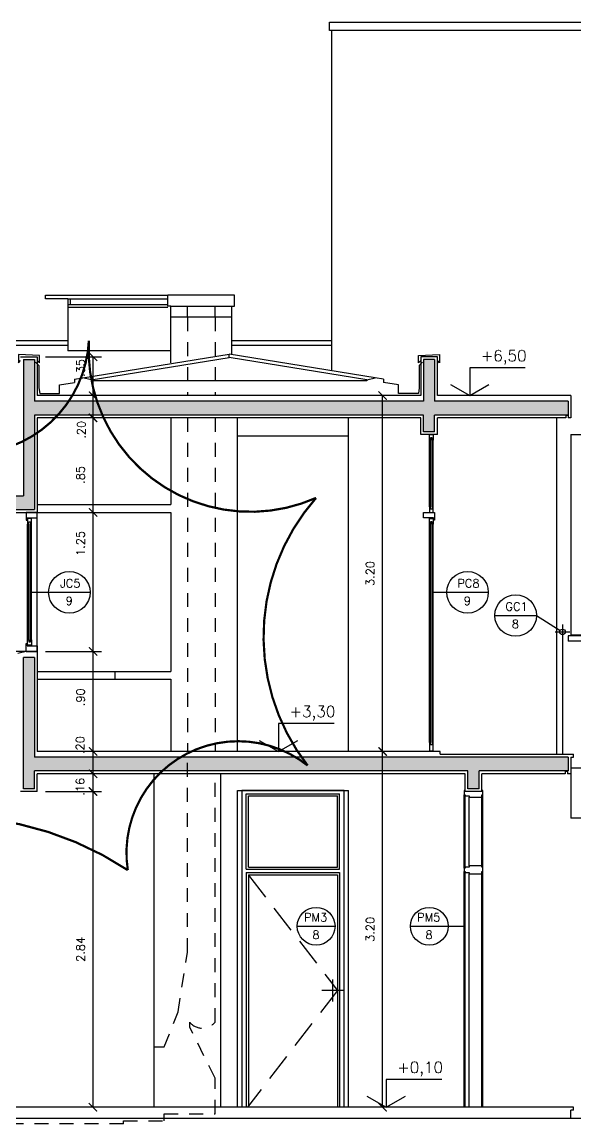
# Model space of a CAD drawing. Header units: millimetres. Extents: x 128 to 761, y 122 to 191.
# Drawn here: x 401.05 to 406.03, y 124.03 to 133.94 of the extents above; entities that cross this region are included whole.
import ezdxf

# ---------------------------------------------------------------- set-up
doc = ezdxf.new("R2010")
doc.units = ezdxf.units.MM
doc.linetypes.add('DASHDOT', pattern=[1, 0.5, -0.25, 0, -0.25])
doc.linetypes.add('HIDDEN', pattern=[0.375, 0.25, -0.125])
for name, color, linetype in [('ALV', 5, 'Continuous'), ('CAIX', 2, 'Continuous'), ('CAIXN', 7, 'Continuous'), ('COTAS', 1, 'Continuous'), ('LPROJ', 7, 'HIDDEN'), ('LVISTA', 1, 'Continuous'), ('LVISTA01', 8, 'Continuous'), ('LVISTA02', 1, 'Continuous'), ('LVISTA03', 4, 'Continuous'), ('NOTAS', 2, 'Continuous'), ('REVEST', 2, 'Continuous'), ('SOLID', 8, 'Continuous')]:
    doc.layers.add(name, color=color, linetype=linetype)
doc.styles.add('60-50', font='romans.shx', dxfattribs={"height": 0.075})
doc.styles.add('80-50', font='romans.shx', dxfattribs={"height": 0.1})
doc.dimstyles.new('50', dxfattribs={"dimtxt": 0.1, "dimasz": 2.5, "dimexe": 1.25, "dimexo": 0.625, "dimgap": 0.075, "dimtad": 1, "dimzin": 0, "dimdsep": 46, "dimtxsty": '60-50', "dimcen": 2.5, "dimclrt": 3, "dimadec": 0, "dimazin": 0, "dimtfac": 1, "dimtmove": 0, "dimatfit": 3, "dimfxl": 1, "dimarcsym": 0})

# ---------------------------------------------------------------- blocks, each defined once
blk = doc.blocks.new('_ARCHTICK')
at = {"color": 0, "linetype": 'ByBlock', "const_width": 0.15}
blk.add_lwpolyline([(-0.5, -0.5), (0.5, 0.5)], dxfattribs=at)
blk = doc.blocks.new('*D415')
at = {"layer": 'COTAS', "color": 0, "lineweight": -2}
for p, q in [((401.2633, 127.0152), (401.7647, 127.0152)), ((401.6897, 124.1752), (401.6897, 127.0152))]:
    blk.add_line(p, q, dxfattribs=at)
at = {"layer": 'DEFPOINTS', "color": 0}
for p in [(401.1883, 127.0152), (401.6897, 127.0152), (401.6897, 124.1752)]:
    blk.add_point(p, dxfattribs=at)
at = {"layer": 'COTAS', "color": 0, "lineweight": -2, "xscale": 0.075, "yscale": 0.075, "zscale": 0.075}
for p, rotation in [((401.6897, 127.0152), 90), ((401.6897, 124.1752), 270)]:
    blk.add_blockref('_ARCHTICK', p, dxfattribs=dict(at, rotation=rotation))
at = {"layer": 'COTAS', "color": 3, "insert": (401.5772, 125.5952), "char_height": 0.075, "attachment_point": 5, "rotation": 90, "style": '60-50'}
blk.add_mtext('2.84', dxfattribs=at)
blk = doc.blocks.new('*D416')
at = {"layer": 'COTAS', "color": 0, "lineweight": -2}
blk.add_line((401.6897, 127.0152), (401.6897, 127.1752), dxfattribs=at)
at = {"layer": 'DEFPOINTS', "color": 0}
for p in [(401.6897, 127.1752), (401.6897, 127.1752), (401.1883, 127.0152)]:
    blk.add_point(p, dxfattribs=at)
at = {"layer": 'COTAS', "color": 0, "lineweight": -2, "xscale": 0.075, "yscale": 0.075, "zscale": 0.075}
for p, rotation in [((401.6897, 127.1752), 90), ((401.6897, 127.0152), 270)]:
    blk.add_blockref('_ARCHTICK', p, dxfattribs=dict(at, rotation=rotation))
at = {"layer": 'COTAS', "color": 3, "insert": (401.5736, 127.0573), "char_height": 0.075, "attachment_point": 5, "rotation": 90, "style": '60-50'}
blk.add_mtext('.16', dxfattribs=at)
blk = doc.blocks.new('*D417')
at = {"layer": 'COTAS', "color": 0, "lineweight": -2}
blk.add_line((401.6897, 127.1752), (401.6897, 127.3752), dxfattribs=at)
at = {"layer": 'DEFPOINTS', "color": 0}
for p in [(401.6897, 127.3752), (401.6897, 127.3752), (401.6897, 127.1752)]:
    blk.add_point(p, dxfattribs=at)
at = {"layer": 'COTAS', "color": 0, "lineweight": -2, "xscale": 0.075, "yscale": 0.075, "zscale": 0.075}
for p, rotation in [((401.6897, 127.3752), 90), ((401.6897, 127.1752), 270)]:
    blk.add_blockref('_ARCHTICK', p, dxfattribs=dict(at, rotation=rotation))
at = {"layer": 'COTAS', "color": 3, "insert": (401.5736, 127.4324), "char_height": 0.075, "attachment_point": 5, "rotation": 90, "style": '60-50'}
blk.add_mtext('.20', dxfattribs=at)
blk = doc.blocks.new('*D418')
at = {"layer": 'COTAS', "color": 0, "lineweight": -2}
for p, q in [((401.2633, 128.2752), (401.7647, 128.2752)), ((401.6897, 127.3752), (401.6897, 128.2752))]:
    blk.add_line(p, q, dxfattribs=at)
at = {"layer": 'DEFPOINTS', "color": 0}
for p in [(401.1883, 128.2752), (401.6897, 128.2752), (401.6897, 127.3752)]:
    blk.add_point(p, dxfattribs=at)
at = {"layer": 'COTAS', "color": 0, "lineweight": -2, "xscale": 0.075, "yscale": 0.075, "zscale": 0.075}
for p, rotation in [((401.6897, 128.2752), 90), ((401.6897, 127.3752), 270)]:
    blk.add_blockref('_ARCHTICK', p, dxfattribs=dict(at, rotation=rotation))
at = {"layer": 'COTAS', "color": 3, "insert": (401.5772, 127.8628), "char_height": 0.075, "attachment_point": 5, "rotation": 90, "style": '60-50'}
blk.add_mtext('.90', dxfattribs=at)
blk = doc.blocks.new('*D419')
at = {"layer": 'COTAS', "color": 0, "lineweight": -2}
blk.add_line((401.6897, 128.2752), (401.6897, 129.5252), dxfattribs=at)
at = {"layer": 'DEFPOINTS', "color": 0}
for p in [(401.6897, 129.5252), (401.6897, 129.5252), (401.1883, 128.2752)]:
    blk.add_point(p, dxfattribs=at)
at = {"layer": 'COTAS', "color": 0, "lineweight": -2, "xscale": 0.075, "yscale": 0.075, "zscale": 0.075}
for p, rotation in [((401.6897, 129.5252), 90), ((401.6897, 128.2752), 270)]:
    blk.add_blockref('_ARCHTICK', p, dxfattribs=dict(at, rotation=rotation))
at = {"layer": 'COTAS', "color": 3, "insert": (401.5772, 129.246), "char_height": 0.075, "attachment_point": 5, "rotation": 90, "style": '60-50'}
blk.add_mtext('1.25', dxfattribs=at)
blk = doc.blocks.new('*D420')
at = {"layer": 'COTAS', "color": 0, "lineweight": -2}
blk.add_line((401.6897, 129.5252), (401.6897, 130.3752), dxfattribs=at)
at = {"layer": 'DEFPOINTS', "color": 0}
for p in [(401.6897, 130.3752), (401.6897, 130.3752), (401.6897, 129.5252)]:
    blk.add_point(p, dxfattribs=at)
at = {"layer": 'COTAS', "color": 0, "lineweight": -2, "xscale": 0.075, "yscale": 0.075, "zscale": 0.075}
for p, rotation in [((401.6897, 130.3752), 90), ((401.6897, 129.5252), 270)]:
    blk.add_blockref('_ARCHTICK', p, dxfattribs=dict(at, rotation=rotation))
at = {"layer": 'COTAS', "color": 3, "insert": (401.5772, 129.8618), "char_height": 0.075, "attachment_point": 5, "rotation": 90, "style": '60-50'}
blk.add_mtext('.85', dxfattribs=at)
blk = doc.blocks.new('*D421')
at = {"layer": 'COTAS', "color": 0, "lineweight": -2}
blk.add_line((401.6897, 130.3752), (401.6897, 130.5752), dxfattribs=at)
at = {"layer": 'DEFPOINTS', "color": 0}
for p in [(401.6897, 130.5752), (401.6897, 130.5752), (401.6897, 130.3752)]:
    blk.add_point(p, dxfattribs=at)
at = {"layer": 'COTAS', "color": 0, "lineweight": -2, "xscale": 0.075, "yscale": 0.075, "zscale": 0.075}
for p, rotation in [((401.6897, 130.5752), 90), ((401.6897, 130.3752), 270)]:
    blk.add_blockref('_ARCHTICK', p, dxfattribs=dict(at, rotation=rotation))
at = {"layer": 'COTAS', "color": 3, "insert": (401.5841, 130.2676), "char_height": 0.075, "attachment_point": 5, "rotation": 90, "style": '60-50'}
blk.add_mtext('.20', dxfattribs=at)
blk = doc.blocks.new('*D422')
at = {"layer": 'COTAS', "color": 0, "lineweight": -2}
for p, q in [((401.2633, 130.9252), (401.7647, 130.9252)), ((401.6897, 130.5752), (401.6897, 130.9252))]:
    blk.add_line(p, q, dxfattribs=at)
at = {"layer": 'DEFPOINTS', "color": 0}
for p in [(401.1883, 130.9252), (401.6897, 130.9252), (401.6897, 130.5752)]:
    blk.add_point(p, dxfattribs=at)
at = {"layer": 'COTAS', "color": 0, "lineweight": -2, "xscale": 0.075, "yscale": 0.075, "zscale": 0.075}
for p, rotation in [((401.6897, 130.9252), 90), ((401.6897, 130.5752), 270)]:
    blk.add_blockref('_ARCHTICK', p, dxfattribs=dict(at, rotation=rotation))
at = {"layer": 'COTAS', "color": 3, "insert": (401.5772, 130.8242), "char_height": 0.075, "attachment_point": 5, "rotation": 90, "style": '60-50'}
blk.add_mtext('.35', dxfattribs=at)
blk = doc.blocks.new('*D423')
at = {"layer": 'COTAS', "color": 0, "lineweight": -2}
blk.add_line((404.2955, 124.1752), (404.2955, 127.3752), dxfattribs=at)
at = {"layer": 'DEFPOINTS', "color": 0}
for p in [(404.2955, 127.3752), (404.2955, 127.3752), (404.2955, 124.1752)]:
    blk.add_point(p, dxfattribs=at)
at = {"layer": 'COTAS', "color": 0, "lineweight": -2, "xscale": 0.075, "yscale": 0.075, "zscale": 0.075}
for p, rotation in [((404.2955, 127.3752), 90), ((404.2955, 124.1752), 270)]:
    blk.add_blockref('_ARCHTICK', p, dxfattribs=dict(at, rotation=rotation))
at = {"layer": 'COTAS', "color": 3, "insert": (404.183, 125.7752), "char_height": 0.075, "attachment_point": 5, "rotation": 90, "style": '60-50'}
blk.add_mtext('3.20', dxfattribs=at)
blk = doc.blocks.new('*D424')
at = {"layer": 'COTAS', "color": 0, "lineweight": -2}
blk.add_line((404.2955, 127.3752), (404.2955, 130.5752), dxfattribs=at)
at = {"layer": 'DEFPOINTS', "color": 0}
for p in [(404.2955, 130.5752), (404.2955, 130.5752), (404.2955, 127.3752)]:
    blk.add_point(p, dxfattribs=at)
at = {"layer": 'COTAS', "color": 0, "lineweight": -2, "xscale": 0.075, "yscale": 0.075, "zscale": 0.075}
for p, rotation in [((404.2955, 130.5752), 90), ((404.2955, 127.3752), 270)]:
    blk.add_blockref('_ARCHTICK', p, dxfattribs=dict(at, rotation=rotation))
at = {"layer": 'COTAS', "color": 3, "insert": (404.183, 128.9752), "char_height": 0.075, "attachment_point": 5, "rotation": 90, "style": '60-50'}
blk.add_mtext('3.20', dxfattribs=at)

msp = doc.modelspace()

# ---------------------------------------------------------------- hatches: boundary and pattern name
at = {"layer": 'SOLID'}
h = msp.add_hatch(color=256, dxfattribs=at)
h.paths.add_polyline_path([(401.1633, 129.5502), (401.1633, 130.4002), (404.6633, 130.4002), (404.6633, 130.2502), (404.7633, 130.2502), (404.7633, 130.4002), (405.9633, 130.4002), (405.9633, 130.5252), (404.7633, 130.5252), (404.7633, 130.9002), (404.6633, 130.9002), (404.6633, 130.5252), (401.1633, 130.5252), (401.1633, 130.9002), (401.0633, 130.9002), (401.0633, 129.6752), (395.1633, 129.6752), (395.1633, 129.8813), (395.0633, 129.8813), (395.0633, 129.6752), (393.5633, 129.6752), (393.5633, 129.8813), (393.4633, 129.8813), (393.4633, 129.6752), (392.4633, 129.6752), (392.4633, 129.5502)])
h.paths.add_polyline_path([(395.1633, 127.0402), (395.1633, 127.3728), (395.0633, 127.3728), (395.0633, 127.1652), (393.5633, 127.1652), (393.5633, 127.3806), (393.4633, 127.3806), (393.4633, 127.0402)])
h.paths.add_polyline_path([(405.9633, 127.3252), (401.1633, 127.3252), (401.1633, 128.2199), (401.0633, 128.2199), (401.0633, 127.0402), (401.1633, 127.0402), (401.1633, 127.2002), (405.0633, 127.2002), (405.0633, 127.0402), (405.1633, 127.0402), (405.1633, 127.2002), (405.9633, 127.2002)])

# ---------------------------------------------------------------- linework, layer by layer
at = {"layer": 'ALV'}
for p, q in [((401.0633, 130.9002), (401.1633, 130.9002)), ((401.0633, 130.9002), (401.0633, 129.6752)), ((401.1633, 130.9002), (401.1633, 130.5252)), ((404.6633, 130.9002), (404.6633, 130.5252)), ((404.7633, 130.9002), (404.6633, 130.9002)), ((404.7633, 130.9002), (404.7633, 130.5252)), ((404.6633, 130.5252), (401.1633, 130.5252)), ((405.9633, 130.5252), (404.7633, 130.5252)), ((405.9633, 130.5252), (405.9633, 130.4002)), ((401.1633, 130.4002), (401.1633, 129.5502)), ((404.6633, 130.4002), (401.1633, 130.4002)), ((404.6633, 130.2502), (404.6633, 130.4002)), ((405.9633, 130.4002), (404.7633, 130.4002)), ((404.7633, 130.2502), (404.7633, 130.4002)), ((404.7633, 130.2502), (404.6633, 130.2502)), ((395.1633, 129.6752), (401.0633, 129.6752)), ((392.4633, 129.5502), (401.1633, 129.5502)), ((401.0633, 127.0402), (401.0633, 128.2199)), ((401.1633, 128.2199), (401.0633, 128.2199)), ((401.1633, 128.2199), (401.1633, 127.3252)), ((405.9633, 127.3252), (401.1633, 127.3252)), ((405.9633, 127.3252), (405.9633, 127.2002)), ((401.1633, 127.0402), (401.1633, 127.2002)), ((405.0633, 127.2002), (401.1633, 127.2002)), ((405.0633, 127.0402), (405.0633, 127.2002)), ((405.9633, 127.2002), (405.1633, 127.2002)), ((405.1633, 127.0402), (405.1633, 127.2002)), ((401.1633, 127.0402), (401.0633, 127.0402)), ((405.1633, 127.0402), (405.0633, 127.0402))]:
    msp.add_line(p, q, dxfattribs=at)
at = {"layer": 'CAIX', "color": 1}
for p, q in [((404.7158, 129.5752), (404.7158, 130.1752)), ((404.7508, 129.5752), (404.7508, 130.1752)), ((401.1008, 128.3803), (401.1008, 129.4192)), ((401.1358, 128.3803), (401.1358, 129.4192)), ((404.7158, 127.4552), (404.7158, 129.4192)), ((404.7508, 127.4552), (404.7508, 129.4192))]:
    msp.add_line(p, q, dxfattribs=at)
at = {"layer": 'CAIX'}
for p, q in [((404.7258, 129.5752), (404.7258, 130.1752)), ((404.7408, 129.5752), (404.7408, 130.1752)), ((401.1108, 128.3803), (401.1108, 129.4192)), ((401.1258, 128.3803), (401.1258, 129.4192)), ((404.7258, 127.4552), (404.7258, 129.4192)), ((404.7408, 127.4552), (404.7408, 129.4192)), ((405.9633, 128.4502), (405.9633, 128.4502)), ((405.0383, 126.3352), (405.0383, 126.9752)), ((405.0733, 126.3452), (405.0733, 126.9652)), ((405.0383, 124.1752), (405.0383, 126.2852)), ((405.0733, 124.1752), (405.0733, 126.2752))]:
    msp.add_line(p, q, dxfattribs=at)
for points in [[(401.1883, 130.8902), (401.2083, 130.8702), (401.2083, 130.9352), (401.0183, 130.9452), (401.0183, 130.8702), (401.0383, 130.8902)], [(404.6383, 130.8902), (404.6183, 130.8702), (404.6183, 130.9352), (404.8083, 130.9452), (404.8083, 130.8702), (404.7883, 130.8902)], [(401.1723, 130.8765), (401.2023, 130.8465), (401.2023, 130.6446), (401.2099, 130.5952)], [(404.6544, 130.8765), (404.6244, 130.8465), (404.6244, 130.6446), (404.6168, 130.5952)], [(405.0383, 127.0252), (405.0283, 127.0252), (405.0283, 126.9852), (405.0383, 126.9852), (405.0383, 126.9752), (405.0733, 126.9752), (405.0733, 126.9652), (405.1883, 126.9652), (405.1883, 126.9852), (405.1983, 126.9852), (405.1983, 127.0252), (405.1883, 127.0252)]]:
    msp.add_lwpolyline(points, dxfattribs=at)
for points in [[(404.7508, 130.2252), (404.7508, 130.1752), (404.7408, 130.1752), (404.7408, 130.1952), (404.7258, 130.1952), (404.7258, 130.1752), (404.7158, 130.1752), (404.7158, 130.2252)], [(401.0883, 129.5252), (401.0883, 129.4552), (401.0983, 129.4552), (401.0983, 129.4752), (401.1883, 129.4752), (401.1883, 129.5252)], [(404.7633, 129.5252), (404.7633, 129.4552), (404.7533, 129.4552), (404.7533, 129.4752), (404.6633, 129.4752), (404.6633, 129.5252)], [(404.7508, 129.5252), (404.7508, 129.5752), (404.7408, 129.5752), (404.7408, 129.5552), (404.7258, 129.5552), (404.7258, 129.5752), (404.7158, 129.5752), (404.7158, 129.5252)], [(401.1008, 129.4692), (401.1008, 129.4192), (401.1108, 129.4192), (401.1108, 129.4392), (401.1258, 129.4392), (401.1258, 129.4192), (401.1358, 129.4192), (401.1358, 129.4692)], [(404.7508, 129.4692), (404.7508, 129.4192), (404.7408, 129.4192), (404.7408, 129.4392), (404.7258, 129.4392), (404.7258, 129.4192), (404.7158, 129.4192), (404.7158, 129.4692)], [(401.0883, 128.2752), (401.0883, 128.3452), (401.0983, 128.3452), (401.0983, 128.3252), (401.1883, 128.3252), (401.1883, 128.2752)], [(401.1008, 128.3303), (401.1008, 128.3803), (401.1108, 128.3803), (401.1108, 128.3603), (401.1258, 128.3603), (401.1258, 128.3803), (401.1358, 128.3803), (401.1358, 128.3303)], [(404.7508, 127.3821), (404.7508, 127.4552), (404.7408, 127.4552), (404.7408, 127.4352), (404.7258, 127.4352), (404.7258, 127.4552), (404.7158, 127.4552), (404.7158, 127.3821)], [(405.0733, 126.3352), (405.0383, 126.3352), (405.0383, 126.3252), (405.0283, 126.3252), (405.0283, 126.2952), (405.0383, 126.2952), (405.0383, 126.2852), (405.0733, 126.2852), (405.0733, 126.2752), (405.1883, 126.2752), (405.1883, 126.2952), (405.1983, 126.2952), (405.1983, 126.3352), (405.1883, 126.3352), (405.1883, 126.3452), (405.0733, 126.3452)]]:
    msp.add_lwpolyline(points, close=True, dxfattribs=at)
at = {"layer": 'CAIXN', "color": 8, "ltscale": 0.5}
for p, q in [((401.1258, 128.8066), (401.664, 128.8066)), ((404.7408, 128.8066), (405.2462, 128.8066)), ((405.3053, 128.598), (405.6793, 128.598)), ((405.6793, 128.598), (405.8922, 128.4635)), ((403.5269, 125.8032), (403.8669, 125.8032)), ((404.5449, 125.8032), (405.0383, 125.8032))]:
    msp.add_line(p, q, dxfattribs=at)
for centre, radius in [((401.477, 128.8066), 0.187), ((405.0592, 128.8066), 0.187), ((405.4923, 128.598), 0.187), ((403.6969, 125.8032), 0.17), ((404.7149, 125.8032), 0.17)]:
    msp.add_circle(centre, radius, dxfattribs=at)
at = {"layer": 'LPROJ', "ltscale": 0.5}
for p, q in [((402.5383, 131.2802), (402.5383, 130.5752)), ((402.7883, 131.2802), (402.7883, 130.5752)), ((402.5383, 130.3752), (402.5383, 127.3752)), ((402.7883, 130.3752), (402.7883, 127.3752)), ((401.9633, 124.0252), (399.8383, 124.0252))]:
    msp.add_line(p, q, dxfattribs=at)
at = {"layer": 'LPROJ'}
for p, q in [((403.0883, 126.2622), (403.8883, 125.2252)), ((403.8883, 125.2252), (403.0783, 124.1752))]:
    msp.add_line(p, q, dxfattribs=at)
at = {"layer": 'LPROJ', "ltscale": 0.5}
msp.add_lwpolyline([(402.2383, 124.7189), (402.33, 124.7189), (402.4558, 125.0335), (402.5383, 125.5716), (402.5383, 127.3752)], dxfattribs=at)
msp.add_lwpolyline([(401.9633, 124.0252), (401.9633, 124.0527), (402.33, 124.0527), (402.33, 124.1168), (402.7883, 124.1168), (402.7883, 124.4377), (402.5592, 124.896), (402.5592, 124.9418), (402.5592, 124.9418, 0.486468), (402.7883, 124.9418), (402.7883, 124.9418), (402.7883, 127.1752)], format="xyb", dxfattribs=at)
at = {"layer": 'LVISTA', "color": 1}
for p, q in [((402.3633, 131.3802), (402.3633, 131.4802)), ((402.9633, 131.4802), (402.3633, 131.4802)), ((402.9633, 131.3802), (402.9633, 131.4802)), ((402.3883, 131.3802), (402.3633, 131.3802)), ((402.3883, 130.8709), (402.3883, 131.3802)), ((402.3883, 131.3802), (402.9633, 131.3802)), ((402.5383, 131.2802), (402.5383, 131.3802)), ((402.7883, 131.2802), (402.7883, 131.3802)), ((402.9383, 130.9441), (402.9383, 131.3802)), ((402.9383, 131.2802), (402.3883, 131.2802))]:
    msp.add_line(p, q, dxfattribs=at)
at = {"layer": 'LVISTA'}
for p, q in [((401.6737, 130.7162), (402.9133, 130.9178)), ((402.9133, 130.9178), (402.9133, 130.9482)), ((404.153, 130.7162), (402.9133, 130.9178))]:
    msp.add_line(p, q, dxfattribs=at)
at = {"layer": 'LVISTA', "color": 2}
for p, q in [((401.3883, 130.5952), (401.3883, 130.6727)), ((404.4383, 130.5952), (404.4383, 130.6727)), ((401.2099, 130.5952), (401.3883, 130.5952)), ((404.6168, 130.5952), (404.4383, 130.5952)), ((405.9883, 127.1752), (405.9883, 126.7752)), ((406.2883, 126.7752), (405.9883, 126.7752))]:
    msp.add_line(p, q, dxfattribs=at)
at = {"layer": 'LVISTA01'}
for p, q in [((401.2633, 131.4802), (402.3633, 131.4802)), ((401.2633, 131.4452), (401.2633, 131.4802)), ((401.4633, 131.4452), (401.2633, 131.4452)), ((401.4633, 131.4452), (401.4633, 130.9789)), ((401.4633, 131.4452), (402.3633, 131.4452)), ((401.4883, 131.3952), (401.4883, 131.4452)), ((401.4633, 131.3952), (402.3633, 131.3952)), ((401.4633, 131.3702), (402.3633, 131.3702)), ((401.4633, 131.0261), (395.987, 131.0261)), ((401.4633, 131.0687), (396.0368, 131.0687)), ((403.8383, 131.0687), (402.9383, 131.0687)), ((403.8383, 131.0261), (402.9383, 131.0261)), ((402.3883, 130.9789), (401.4633, 130.9789))]:
    msp.add_line(p, q, dxfattribs=at)
at = {"layer": 'LVISTA02'}
for p, q in [((407.1583, 133.8602), (403.8183, 133.8602)), ((402.3883, 130.3752), (402.3883, 129.5952)), ((405.9883, 130.2252), (406.9883, 130.2252)), ((405.9883, 130.2252), (405.9883, 128.4252)), ((402.9883, 130.2152), (403.9883, 130.2152)), ((401.1883, 129.5952), (402.3883, 129.5952)), ((401.1883, 129.5252), (402.3883, 129.5252)), ((402.3883, 129.5252), (402.3883, 128.0952)), ((405.9133, 128.5159), (405.9133, 127.3502)), ((407.0133, 128.4164), (405.9633, 128.4164)), ((405.9633, 128.4164), (405.9633, 128.3664)), ((407.0133, 128.3664), (405.9633, 128.3664)), ((405.9883, 128.4252), (406.9883, 128.4252)), ((401.0885, 128.2752), (395.1883, 128.2752)), ((401.8883, 128.0952), (402.3883, 128.0952)), ((401.8883, 128.0252), (402.3883, 128.0252)), ((402.3883, 128.0252), (402.3883, 127.3752)), ((402.2383, 124.1752), (402.2383, 127.1752)), ((402.8383, 124.1752), (402.8383, 127.1752)), ((402.9883, 124.1752), (402.9883, 127.0252)), ((402.9883, 127.0252), (403.9883, 127.0252)), ((403.0283, 127.0252), (403.0283, 124.1752)), ((403.9483, 127.0252), (403.0283, 127.0252)), ((403.0683, 126.3152), (403.0683, 126.9952)), ((403.0683, 126.9952), (403.9083, 126.9952)), ((403.0883, 126.3352), (403.0883, 126.9752)), ((403.0883, 126.9752), (403.8883, 126.9752)), ((403.8883, 126.3352), (403.8883, 126.9752)), ((403.9083, 126.3152), (403.9083, 126.9952)), ((403.9483, 124.1752), (403.9483, 127.0252)), ((403.9883, 124.1752), (403.9883, 127.0252)), ((405.0283, 126.3252), (405.0283, 126.9852)), ((405.1883, 126.3452), (405.1883, 126.9652)), ((405.1983, 126.3352), (405.1983, 126.9852)), ((403.0683, 126.3152), (403.9083, 126.3152)), ((403.0683, 126.2852), (403.9083, 126.2852)), ((403.0683, 126.2852), (403.0683, 124.1752)), ((403.0883, 126.3352), (403.8883, 126.3352)), ((403.0883, 126.2652), (403.0883, 124.1752)), ((403.0883, 126.2652), (403.8883, 126.2652)), ((403.8883, 126.2652), (403.8883, 124.1752)), ((403.9083, 126.2852), (403.9083, 124.1752)), ((405.0283, 124.1752), (405.0283, 126.2952)), ((405.1883, 124.1752), (405.1883, 126.2752)), ((405.1983, 124.1752), (405.1983, 126.2952)), ((405.9883, 124.0752), (392.4383, 124.0752))]:
    msp.add_line(p, q, dxfattribs=at)
at = {"layer": 'LVISTA02', "color": 2}
for p, q in [((401.5237, 130.7222), (401.5987, 130.7344)), ((401.5237, 130.7222), (401.5237, 130.6947)), ((401.6737, 130.7162), (401.5987, 130.7344)), ((401.6737, 130.7162), (401.6737, 130.7069)), ((404.153, 130.7162), (404.228, 130.7344)), ((404.153, 130.7162), (404.153, 130.7069)), ((404.303, 130.7222), (404.228, 130.7344)), ((404.303, 130.7222), (404.303, 130.6947)), ((401.3883, 130.6727), (401.5237, 130.6947)), ((404.153, 130.7069), (401.6737, 130.7069)), ((404.4383, 130.6727), (404.303, 130.6947)), ((402.9883, 127.3752), (402.9883, 130.3752)), ((403.9883, 127.3752), (403.9883, 130.3752)), ((405.8633, 127.3502), (405.8633, 130.3752)), ((401.1883, 128.0952), (401.8883, 128.0952)), ((401.8883, 128.0252), (401.8883, 128.0952)), ((401.1883, 128.0252), (401.8883, 128.0252))]:
    msp.add_line(p, q, dxfattribs=at)
msp.add_circle((405.9133, 128.4502), 0.025, dxfattribs=at)
at = {"layer": 'LVISTA03', "color": 4}
msp.add_line((412.3383, 127.2252), (405.9883, 127.2252), dxfattribs=at)
at = {"layer": 'NOTAS', "color": 8, "linetype": 'DASHDOT'}
msp.add_line((405.8476, 128.4502), (405.979, 128.4502), dxfattribs=at)
at = {"layer": 'NOTAS'}
for p, q in [((403.8483, 125.1252), (403.8483, 125.3252)), ((403.9483, 125.2252), (403.7483, 125.2252))]:
    msp.add_line(p, q, dxfattribs=at)
at = {"layer": 'NOTAS', "color": 211, "const_width": 0.02}
msp.add_lwpolyline([(393.4203, 129.9344, 0.353788), (395.3798, 130.7452, 0.293127), (397.1223, 130.9549, 0.527158), (399.589, 130.7452, 0.814356), (401.6521, 131.07, 0.561134), (403.6968, 129.6557, 0.360652), (403.6208, 127.2486, 0.683446), (402.0025, 126.308, 0.257709), (399.2084, 126.5321, 0.609641), (397.4445, 126.8073, 0.487414), (394.0761, 127.081, 0.43603), (393.4203, 129.9344)], format="xyb", dxfattribs=at)
at = {"layer": 'NOTAS'}
for points in [[(405.5791, 130.8252), (405.0791, 130.8252), (405.0791, 130.5752)], [(403.8588, 127.6252), (403.3588, 127.6252), (403.3588, 127.3752)], [(404.8275, 124.4252), (404.3275, 124.4252), (404.3275, 124.1752)]]:
    msp.add_lwpolyline(points, dxfattribs=at)
at = {"layer": 'NOTAS', "color": 3}
for points in [[(404.9059, 130.6752), (405.0791, 130.5752), (405.2523, 130.6752)], [(403.1856, 127.4752), (403.3588, 127.3752), (403.532, 127.4752)], [(404.1543, 124.2752), (404.3275, 124.1752), (404.5007, 124.2752)]]:
    msp.add_lwpolyline(points, dxfattribs=at)
at = {"layer": 'REVEST', "color": 4}
for p, q in [((403.8183, 133.8602), (403.8183, 133.9352)), ((403.8183, 133.9352), (407.1583, 133.9352)), ((403.8383, 130.7978), (403.8383, 133.8602)), ((401.5987, 130.7344), (402.9133, 130.9482)), ((404.228, 130.7344), (402.9133, 130.9482))]:
    msp.add_line(p, q, dxfattribs=at)
at = {"layer": 'REVEST'}
for p, q in [((401.0383, 130.9252), (401.1883, 130.9252)), ((401.1883, 130.9252), (401.1883, 130.5752)), ((404.6383, 130.9252), (404.6383, 130.5752)), ((404.7883, 130.9252), (404.6383, 130.9252)), ((404.7883, 130.5752), (404.7883, 130.9252)), ((404.6383, 130.5752), (401.1883, 130.5752)), ((405.9883, 130.5752), (404.7883, 130.5752)), ((405.9883, 130.5752), (405.9883, 130.3752)), ((401.1883, 130.3752), (401.1883, 129.5252)), ((404.6383, 130.3752), (401.1883, 130.3752)), ((404.6383, 130.2252), (404.6383, 130.3752)), ((405.9433, 130.3752), (404.7883, 130.3752)), ((404.7883, 130.2252), (404.7883, 130.3752)), ((405.9433, 130.3952), (405.9433, 130.3752)), ((405.9633, 130.3952), (405.9433, 130.3952)), ((405.9633, 130.3952), (405.9633, 130.3752)), ((405.9883, 130.3752), (405.9633, 130.3752)), ((404.7883, 130.2252), (404.6383, 130.2252)), ((392.4783, 129.5252), (401.1883, 129.5252)), ((401.0885, 128.2752), (401.0133, 128.2574)), ((401.0885, 128.2752), (401.1883, 128.2752)), ((401.1883, 128.2752), (401.1883, 127.3752)), ((404.8133, 127.3752), (401.1883, 127.3752)), ((404.8133, 127.3502), (404.8133, 127.3752)), ((404.8133, 127.3502), (406.0133, 127.3502)), ((406.0133, 127.3252), (406.0133, 127.3502)), ((405.9883, 127.3252), (406.0133, 127.3252)), ((405.9883, 127.3252), (405.9883, 127.1752)), ((401.1883, 127.0152), (401.1883, 127.1752)), ((405.0383, 127.1752), (401.1883, 127.1752)), ((405.0383, 127.0152), (405.0383, 127.1752)), ((405.9383, 127.1752), (405.1883, 127.1752)), ((405.1883, 127.0152), (405.1883, 127.1752)), ((405.9383, 127.1952), (405.9383, 127.1752)), ((405.9583, 127.1952), (405.9383, 127.1952)), ((405.9583, 127.1952), (405.9583, 127.1752)), ((405.9883, 127.1752), (405.9583, 127.1752)), ((401.1883, 127.0152), (401.0383, 127.0152)), ((405.1883, 127.0152), (405.0383, 127.0152)), ((406.0133, 124.1752), (393.4133, 124.1752)), ((406.0133, 124.1502), (406.0133, 124.1752)), ((406.0133, 124.1502), (405.9883, 124.1502)), ((405.9883, 124.0752), (405.9883, 124.1502)), ((417.3633, 124.0752), (405.9883, 124.0752))]:
    msp.add_line(p, q, dxfattribs=at)
at = {"layer": 'REVEST', "color": 2}
msp.add_line((401.1883, 128.2752), (401.1883, 129.4752), dxfattribs=at)

# ---------------------------------------------------------------- texts
at = {"layer": 'CAIXN', "color": 2, "ltscale": 0.5, "char_height": 0.075, "attachment_point": 5, "style": '60-50'}
for s, insert in [('JC5', (401.4849, 128.8875)), ('PC8', (405.0672, 128.8875)), ('9', (401.4752, 128.7298)), ('9', (405.0574, 128.7298)), ('GC1', (405.5003, 128.6788)), ('8', (405.4905, 128.5211)), ('PM3', (403.6923, 125.8841)), ('PM5', (404.7103, 125.8841)), ('8', (403.6951, 125.7264)), ('8', (404.7131, 125.7264))]:
    msp.add_mtext(s, dxfattribs=dict(at, insert=insert))
at = {"layer": 'NOTAS', "color": 3, "style": '80-50'}
for s, p in [('+6,50', (405.1793, 130.8843)), ('+3,30', (403.459, 127.6843)), ('+0,10', (404.4277, 124.4843))]:
    msp.add_text(s, height=0.1, dxfattribs=at).set_placement(p)

# ---------------------------------------------------------------- dimensions: what is measured, and where the dimension line sits
at = {"layer": 'COTAS'}
for base, p1, p2, picture, middle in [((401.6897, 130.9252), (401.6897, 130.5752), (401.1883, 130.9252), '*D422', (401.5772, 130.8242)), ((401.6897, 130.5752), (401.6897, 130.3752), (401.6897, 130.5752), '*D421', (401.5841, 130.2676)), ((401.6897, 130.3752), (401.6897, 129.5252), (401.6897, 130.3752), '*D420', (401.5772, 129.8618)), ((401.6897, 129.5252), (401.1883, 128.2752), (401.6897, 129.5252), '*D419', (401.5772, 129.246)), ((401.6897, 128.2752), (401.6897, 127.3752), (401.1883, 128.2752), '*D418', (401.5772, 127.8628)), ((401.6897, 127.3752), (401.6897, 127.1752), (401.6897, 127.3752), '*D417', (401.5736, 127.4324)), ((401.6897, 127.1752), (401.1883, 127.0152), (401.6897, 127.1752), '*D416', (401.5736, 127.0573))]:
    dim = msp.add_linear_dim(base=base, p1=p1, p2=p2, angle=90, dimstyle='50', override={"dimasz": 0.075, "dimexe": 0.075, "dimexo": 0.075, "dimzin": 4, "dimblk1": 'ARCHTICK', "dimblk2": 'ARCHTICK', "dimsah": 1, "dimse1": 1, "dimtofl": 0, "dimtmove": 2}, dxfattribs=at)
    dim.commit()
    dim.dimension.update_dxf_attribs({"geometry": picture, "text_midpoint": middle, "dimtype": 160})
for base, p1, p2, override, picture, middle in [((404.2955, 130.5752), (404.2955, 127.3752), (404.2955, 130.5752), {"dimasz": 0.075, "dimexe": 0.075, "dimexo": 0.075, "dimzin": 4, "dimblk1": 'ARCHTICK', "dimblk2": 'ARCHTICK', "dimsah": 1, "dimse1": 1, "dimtofl": 0, "dimtmove": 2}, '*D424', (404.183, 128.9752)), ((404.2955, 127.3752), (404.2955, 124.1752), (404.2955, 127.3752), {"dimasz": 0.075, "dimexe": 0.075, "dimexo": 0.075, "dimzin": 4, "dimblk1": 'ARCHTICK', "dimblk2": 'ARCHTICK', "dimsah": 1, "dimtofl": 0, "dimtmove": 2}, '*D423', (404.183, 125.7752)), ((401.6897, 127.0152), (401.6897, 124.1752), (401.1883, 127.0152), {"dimasz": 0.075, "dimexe": 0.075, "dimexo": 0.075, "dimzin": 4, "dimblk1": 'ARCHTICK', "dimblk2": 'ARCHTICK', "dimsah": 1, "dimtofl": 0, "dimtmove": 2}, '*D415', (401.5772, 125.5952))]:
    dim = msp.add_linear_dim(base=base, p1=p1, p2=p2, angle=90, dimstyle='50', override=override, dxfattribs=at)
    dim.commit()
    dim.dimension.update_dxf_attribs({"geometry": picture, "text_midpoint": middle})

doc.saveas('drawing.dxf')
